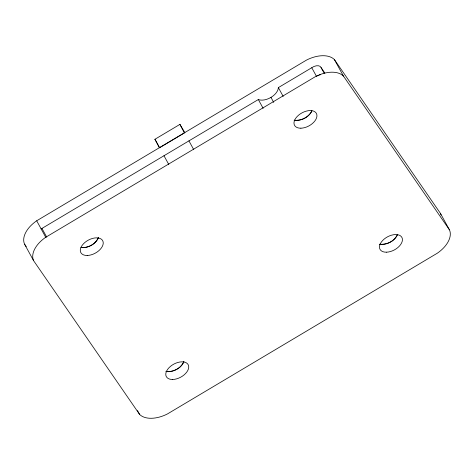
<?xml version="1.0" encoding="UTF-8"?>
<svg xmlns="http://www.w3.org/2000/svg" width="474" height="474" viewBox="0 0 474 474"><rect width="100%" height="100%" fill="white"/><g stroke="black" fill="none" stroke-linecap="round" stroke-linejoin="round"><path stroke-width="0.71" d="M98.497 237.652C95.707 244.163 88.034 248.34 81.042 247.6M183.983 361.644C181.098 368.351 173.081 372.57 165.888 371.527C172.974 372.244 180.872 368.535 183.722 361.81M397.686 234.357C394.801 241.07 386.784 245.289 379.591 244.246C386.677 244.957 394.575 241.248 397.425 234.523M98.231 237.818C95.487 244.282 87.957 248.115 81.084 247.523M311.933 110.531C309.172 117.25 301.191 121.267 294.105 120.254C301.037 121.024 308.124 117.38 311.785 111.503M179.913 124.389L154.957 139.255L159.448 147.811L184.41 132.945L179.913 124.389L184.878 132.661M36.694 220.789L306.494 60.091A26.266 15.589 -28.7 0 1 334.419 59.605L440.423 213.353L449.447 229.837A26.266 15.589 -28.7 0 1 437.306 253.211L167.506 413.909A26.266 15.589 -28.7 0 1 139.581 414.394L33.577 260.647L24.553 244.163A26.266 15.589 -28.7 0 1 36.694 220.789L45.717 237.273A26.266 15.589 -28.7 0 0 33.577 260.647M41.025 228.924A6.879 4.082 -28.7 0 1 41.955 228.421L258.33 99.54A12.644 7.507 -28.7 0 0 270.98 97.389A12.644 7.507 -28.7 0 0 278.362 87.607L311.756 67.723A6.879 4.082 -28.7 0 1 321.064 67.557L324.832 73.02M45.717 237.273L315.518 76.575A26.266 15.589 -28.7 0 1 343.449 76.089L449.447 229.837M155.668 140.28L154.957 139.255L159.353 147.29M24.553 244.163L26.23 246.599M334.419 59.605L343.449 76.089M321.064 67.557L324.157 73.209M311.756 67.723L316.567 76.51M278.362 87.607L283.179 96.4M270.98 97.389L273.729 102.414M258.33 99.54L263.141 108.333M188.936 140.873L193.748 149.666M163.98 155.739L168.791 164.531M41.955 228.421L46.772 237.207M137.496 410.591L139.581 414.394M440.423 213.353A26.266 15.589 -28.7 0 1 441.004 215.036M317.456 75.935A6.879 4.082 -28.7 0 1 318.398 75.443M319.369 75.04A6.879 4.082 -28.7 0 1 320.347 74.744M172.672 379.473A12.454 7.388 -28.7 0 0 188.664 366.088A12.454 7.388 -28.7 0 0 170.421 366.408A12.454 7.388 -28.7 0 0 172.672 379.473M87.18 255.48A12.454 7.388 -28.7 0 0 103.172 242.096A12.454 7.388 -28.7 0 0 84.935 242.415A12.454 7.388 -28.7 0 0 87.18 255.48M386.375 252.192A12.454 7.388 -28.7 0 0 402.367 238.807A12.454 7.388 -28.7 0 0 384.124 239.121A12.454 7.388 -28.7 0 0 386.375 252.192M300.889 128.199A12.454 7.388 -28.7 0 0 316.875 114.815A12.454 7.388 -28.7 0 0 298.638 115.129A12.454 7.388 -28.7 0 0 300.889 128.199"/></g></svg>
